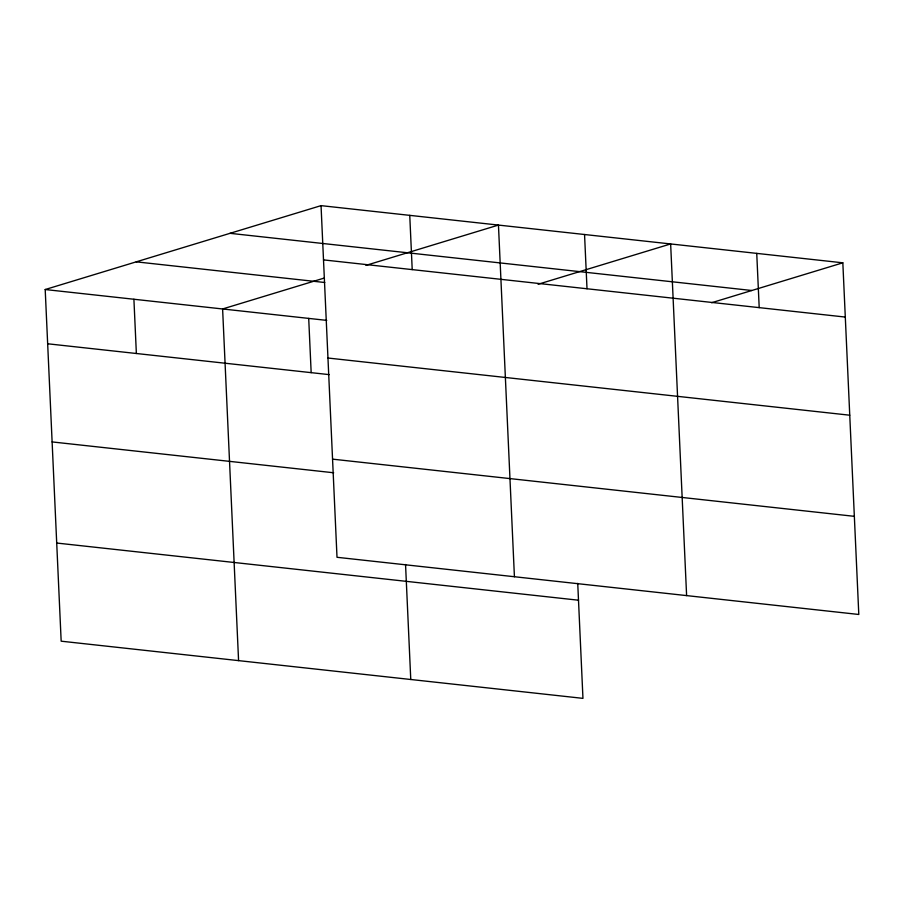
<?xml version="1.0" encoding="UTF-8"?>
<svg xmlns="http://www.w3.org/2000/svg" width="904" height="904" viewBox="0 0 904 904"><rect width="100%" height="100%" fill="white"/><g stroke="black" fill="none" stroke-linecap="round" stroke-linejoin="round"><path stroke-width="1.36" d="M577.735 583.362L582.956 698.363L61.167 641.185L45.2 289.529L321.044 205.637L842.833 262.815L858.8 614.471L337.011 557.293L321.044 205.637M324.355 278.025L222.61 308.965L238.577 660.621M365.894 265.392L498.454 225.073L514.421 576.741M538.083 284.263L670.644 243.944L686.611 595.6M711.606 302.727L842.833 262.815M230.011 233.322L751.8 290.5M323.508 259.889L845.296 317.067M136.233 261.844L324.751 282.5M45.2 289.529L326.751 320.378M327.96 358.029L849.749 415.207M47.663 343.78L329.214 374.629M332.559 459.153L854.348 516.331M52.116 441.92L333.678 472.769M56.715 543.044L578.503 600.211M756.738 253.38L759.202 307.631M584.549 234.509L587.012 288.76M409.749 215.355L412.213 269.607M405.546 564.491L410.766 679.492M308.705 318.4L311.168 372.651M133.905 299.247L136.368 353.498"/></g></svg>
